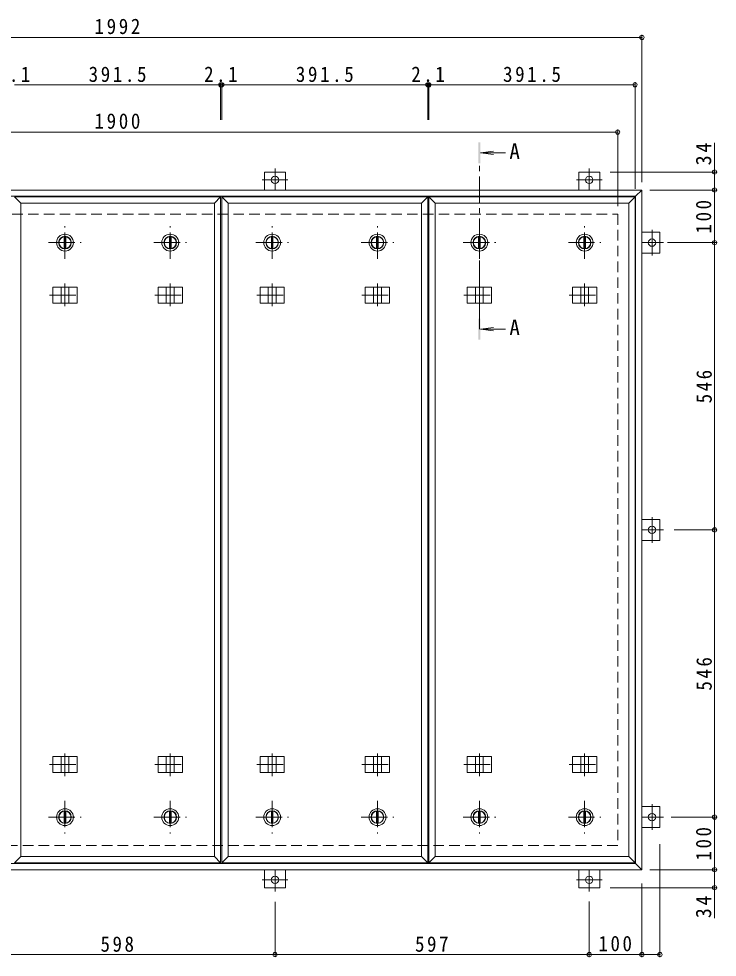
# Model space of a CAD drawing. Units: millimetres at full size, sheet at 1:10. Extents: x -2570 to 2371, y -1962 to 1385.
# Drawn here: x -1383 to -56, y -399 to 1385 of the extents above; entities that cross this region are included whole.
import ezdxf
from ezdxf.enums import TextEntityAlignment as Align

# ---------------------------------------------------------------- set-up
doc = ezdxf.new("R2010")
doc.units = ezdxf.units.MM
doc.header["$LTSCALE"] = 10
doc.header["$PDMODE"] = 32
doc.header["$PDSIZE"] = 8
doc.linetypes.add('CHAIN1', pattern=[8, 5, -1, 1, -1])
doc.linetypes.add('DASHED2', pattern=[3, 2, -1])
for name, color, linetype, lineweight in [('0-1_躯体', 2, 'DASHED2', 9), ('0-2_仕上', 4, 'Continuous', 9), ('0-3_建具', 4, 'Continuous', 9), ('0-5_寸法', 4, 'Continuous', 9), ('0-C', 2, 'Continuous', 9), ('0-E', 3, 'Continuous', 9), ('0-F', 7, 'Continuous', 9)]:
    doc.layers.add(name, color=color, linetype=linetype, lineweight=lineweight)
doc.styles.add('ＭＳ ゴシック', font='')
doc.styles.get('ＭＳ ゴシック').set_extended_font_data('MS Gothic')

msp = doc.modelspace()

# ---------------------------------------------------------------- linework, layer by layer
at = {"layer": '0-1_躯体'}
for p, q in [((-2145.05, 1013.77), (-245.05, 1013.77)), ((-245.05, 1013.77), (-245.05, -186.23)), ((-245.05, -186.23), (-2145.05, -186.23))]:
    msp.add_line(p, q, dxfattribs=at)
at = {"layer": '0-2_仕上'}
for p, q in [((-1378.8, -207.23), (-1378.8, 1034.77)), ((-1011.3, -207.23), (-1011.3, 1034.77)), ((-999.3, -219.23), (-999.3, 1046.77)), ((-997.17, -219.23), (-997.17, 1046.77)), ((-985.17, -207.23), (-985.17, 1034.77)), ((-617.67, -207.23), (-617.67, 1034.77)), ((-605.67, -219.23), (-605.67, 1046.77)), ((-603.55, -219.23), (-603.55, 1046.77)), ((-591.55, -207.23), (-591.55, 1034.77)), ((-224.05, -207.23), (-224.05, 1034.77)), ((-212.05, -219.23), (-212.05, 1046.77))]:
    msp.add_line(p, q, dxfattribs=at)
for points in [[(-1378.8, 1034.77), (-1390.8, 1046.77), (-999.3, 1046.77)], [(-1378.8, 1034.77), (-1011.3, 1034.77), (-999.3, 1046.77)], [(-985.17, 1034.77), (-997.17, 1046.77), (-605.67, 1046.77)], [(-985.17, 1034.77), (-617.67, 1034.77), (-605.67, 1046.77)], [(-591.55, 1034.77), (-603.55, 1046.77), (-212.05, 1046.77)], [(-591.55, 1034.77), (-224.05, 1034.77), (-212.05, 1046.77)], [(-1378.8, -207.23), (-1390.8, -219.23), (-999.3, -219.23)], [(-1378.8, -207.23), (-1011.3, -207.23), (-999.3, -219.23)], [(-985.17, -207.23), (-997.17, -219.23), (-605.67, -219.23)], [(-985.17, -207.23), (-617.67, -207.23), (-605.67, -219.23)], [(-591.55, -207.23), (-603.55, -219.23), (-212.05, -219.23)], [(-591.55, -207.23), (-224.05, -207.23), (-212.05, -219.23)]]:
    msp.add_lwpolyline(points, dxfattribs=at)
at = {"layer": '0-3_建具', "color": 2}
for p, q in [((-2191.05, 1059.77), (-199.05, 1059.77)), ((-211.05, 1047.77), (-199.05, 1059.77)), ((-199.05, 1059.77), (-199.05, -232.23)), ((-2179.05, 1047.77), (-211.05, 1047.77)), ((-211.05, -220.23), (-211.05, 1047.77)), ((-211.05, -220.23), (-2179.05, -220.23)), ((-211.05, -220.23), (-199.05, -232.23)), ((-199.05, -232.23), (-2191.05, -232.23))]:
    msp.add_line(p, q, dxfattribs=at)
at = {"layer": '0-3_建具'}
for p, q in [((-1318.14, 874.77), (-1318.14, 844.77)), ((-1318.14, 874.77), (-1271.96, 874.77)), ((-1302.55, 874.77), (-1302.55, 844.77)), ((-1287.55, 874.77), (-1287.55, 844.77)), ((-1271.96, 874.77), (-1271.96, 844.77)), ((-1118.14, 874.77), (-1118.14, 844.77)), ((-1118.14, 874.77), (-1071.96, 874.77)), ((-1102.55, 874.77), (-1102.55, 844.77)), ((-1087.55, 874.77), (-1087.55, 844.77)), ((-1071.96, 874.77), (-1071.96, 844.77)), ((-924.51, 874.77), (-924.51, 844.77)), ((-924.51, 874.77), (-878.34, 874.77)), ((-908.92, 874.77), (-908.92, 844.77)), ((-893.92, 874.77), (-893.92, 844.77)), ((-878.34, 874.77), (-878.34, 844.77)), ((-724.51, 874.77), (-724.51, 844.77)), ((-724.51, 874.77), (-678.34, 874.77)), ((-708.92, 874.77), (-708.92, 844.77)), ((-693.92, 874.77), (-693.92, 844.77)), ((-678.34, 874.77), (-678.34, 844.77)), ((-530.89, 874.77), (-530.89, 844.77)), ((-530.89, 874.77), (-484.71, 874.77)), ((-515.3, 874.77), (-515.3, 844.77)), ((-500.3, 874.77), (-500.3, 844.77)), ((-484.71, 874.77), (-484.71, 844.77)), ((-330.89, 874.77), (-330.89, 844.77)), ((-330.89, 874.77), (-284.71, 874.77)), ((-315.3, 874.77), (-315.3, 844.77)), ((-300.3, 874.77), (-300.3, 844.77)), ((-284.71, 874.77), (-284.71, 844.77)), ((-1318.14, 844.77), (-1271.96, 844.77)), ((-1118.14, 844.77), (-1071.96, 844.77)), ((-924.51, 844.77), (-878.34, 844.77)), ((-724.51, 844.77), (-678.34, 844.77)), ((-530.89, 844.77), (-484.71, 844.77)), ((-330.89, 844.77), (-284.71, 844.77)), ((-1318.14, -47.23), (-1318.14, -17.23)), ((-1318.14, -17.23), (-1271.96, -17.23)), ((-1302.55, -47.23), (-1302.55, -17.23)), ((-1287.55, -47.23), (-1287.55, -17.23)), ((-1271.96, -47.23), (-1271.96, -17.23)), ((-1118.14, -47.23), (-1118.14, -17.23)), ((-1118.14, -17.23), (-1071.96, -17.23)), ((-1102.55, -47.23), (-1102.55, -17.23)), ((-1087.55, -47.23), (-1087.55, -17.23)), ((-1071.96, -47.23), (-1071.96, -17.23)), ((-924.51, -47.23), (-924.51, -17.23)), ((-924.51, -17.23), (-878.34, -17.23)), ((-908.92, -47.23), (-908.92, -17.23)), ((-893.92, -47.23), (-893.92, -17.23)), ((-878.34, -47.23), (-878.34, -17.23)), ((-724.51, -47.23), (-724.51, -17.23)), ((-724.51, -17.23), (-678.34, -17.23)), ((-708.92, -47.23), (-708.92, -17.23)), ((-693.92, -47.23), (-693.92, -17.23)), ((-678.34, -47.23), (-678.34, -17.23)), ((-530.89, -47.23), (-530.89, -17.23)), ((-530.89, -17.23), (-484.71, -17.23)), ((-515.3, -47.23), (-515.3, -17.23)), ((-500.3, -47.23), (-500.3, -17.23)), ((-484.71, -47.23), (-484.71, -17.23)), ((-330.89, -47.23), (-330.89, -17.23)), ((-330.89, -17.23), (-284.71, -17.23)), ((-315.3, -47.23), (-315.3, -17.23)), ((-300.3, -47.23), (-300.3, -17.23)), ((-284.71, -47.23), (-284.71, -17.23)), ((-1318.14, -47.23), (-1271.96, -47.23)), ((-1118.14, -47.23), (-1071.96, -47.23)), ((-924.51, -47.23), (-878.34, -47.23)), ((-724.51, -47.23), (-678.34, -47.23)), ((-530.89, -47.23), (-484.71, -47.23)), ((-330.89, -47.23), (-284.71, -47.23))]:
    msp.add_line(p, q, dxfattribs=at)
at = {"layer": '0-3_建具', "linetype": 'CHAIN1'}
for p, q in [((-1295.05, 881.89), (-1295.05, 838.65)), ((-1095.05, 881.89), (-1095.05, 838.65)), ((-901.42, 881.89), (-901.42, 838.65)), ((-701.42, 881.89), (-701.42, 838.65)), ((-507.8, 881.89), (-507.8, 838.65)), ((-307.8, 881.89), (-307.8, 838.65)), ((-1324.46, 859.77), (-1265.64, 859.77)), ((-1124.46, 859.77), (-1065.64, 859.77)), ((-930.83, 859.77), (-872.02, 859.77)), ((-730.83, 859.77), (-672.02, 859.77)), ((-537.21, 859.77), (-478.39, 859.77)), ((-337.21, 859.77), (-278.39, 859.77)), ((-1295.05, -54.35), (-1295.05, -11.11)), ((-1095.05, -54.35), (-1095.05, -11.11)), ((-901.42, -54.35), (-901.42, -11.11)), ((-701.42, -54.35), (-701.42, -11.11)), ((-507.8, -54.35), (-507.8, -11.11)), ((-307.8, -54.35), (-307.8, -11.11)), ((-1324.46, -32.23), (-1265.64, -32.23)), ((-1124.46, -32.23), (-1065.64, -32.23)), ((-930.83, -32.23), (-872.02, -32.23)), ((-730.83, -32.23), (-672.02, -32.23)), ((-537.21, -32.23), (-478.39, -32.23)), ((-337.21, -32.23), (-278.39, -32.23))]:
    msp.add_line(p, q, dxfattribs=at)
at = {"layer": '0-5_寸法'}
for p, q in [((-505.8, 1130.59), (-481.01, 1133.85)), ((-505.8, 1130.59), (-481.01, 1127.32)), ((-505.8, 1130.59), (-458.33, 1130.59)), ((-505.8, 795.46), (-481.01, 798.72)), ((-505.8, 795.46), (-481.01, 792.2)), ((-505.8, 795.46), (-458.33, 795.46))]:
    msp.add_line(p, q, dxfattribs=at)
at = {"layer": '0-5_寸法', "linetype": 'CHAIN1'}
msp.add_line((-507.8, 795.46), (-507.8, 1110.59), dxfattribs=at)
at = {"layer": '0-5_寸法'}
for points in [[(-505.8, 1150.59), (-509.8, 1150.59), (-505.8, 1110.59), (-509.8, 1110.59)], [(-505.8, 775.46), (-509.8, 775.46), (-505.8, 815.46), (-509.8, 815.46)]]:
    msp.add_solid(points, dxfattribs=at)
at = {"layer": '0-C', "linetype": 'CHAIN1'}
for p, q in [((-1295.05, 928.77), (-1295.05, 990.77)), ((-1095.05, 928.77), (-1095.05, 990.77)), ((-901.42, 928.77), (-901.42, 990.77)), ((-701.42, 928.77), (-701.42, 990.77)), ((-507.8, 928.77), (-507.8, 990.77)), ((-307.8, 928.77), (-307.8, 990.77)), ((-1326.05, 959.77), (-1264.05, 959.77)), ((-1126.05, 959.77), (-1064.05, 959.77)), ((-932.42, 959.77), (-870.42, 959.77)), ((-732.42, 959.77), (-670.42, 959.77)), ((-538.8, 959.77), (-476.8, 959.77)), ((-338.8, 959.77), (-276.8, 959.77)), ((-1295.05, -101.23), (-1295.05, -163.23)), ((-1095.05, -101.23), (-1095.05, -163.23)), ((-901.42, -101.23), (-901.42, -163.23)), ((-701.42, -101.23), (-701.42, -163.23)), ((-507.8, -101.23), (-507.8, -163.23)), ((-307.8, -101.23), (-307.8, -163.23)), ((-1326.05, -132.23), (-1264.05, -132.23)), ((-1126.05, -132.23), (-1064.05, -132.23)), ((-932.42, -132.23), (-870.42, -132.23)), ((-732.42, -132.23), (-670.42, -132.23)), ((-538.8, -132.23), (-476.8, -132.23)), ((-338.8, -132.23), (-276.8, -132.23))]:
    msp.add_line(p, q, dxfattribs=at)
at = {"layer": '0-C'}
for p, q in [((-1296.55, 971.17), (-1296.55, 948.37)), ((-1293.55, 971.17), (-1293.55, 948.37)), ((-1096.55, 971.17), (-1096.55, 948.37)), ((-1093.55, 971.17), (-1093.55, 948.37)), ((-902.92, 971.17), (-902.92, 948.37)), ((-899.92, 971.17), (-899.92, 948.37)), ((-702.92, 971.17), (-702.92, 948.37)), ((-699.92, 971.17), (-699.92, 948.37)), ((-509.3, 971.17), (-509.3, 948.37)), ((-506.3, 971.17), (-506.3, 948.37)), ((-309.3, 971.17), (-309.3, 948.37)), ((-306.3, 971.17), (-306.3, 948.37)), ((-1296.55, -143.63), (-1296.55, -120.83)), ((-1293.55, -143.63), (-1293.55, -120.83)), ((-1096.55, -143.63), (-1096.55, -120.83)), ((-1093.55, -143.63), (-1093.55, -120.83)), ((-902.92, -143.63), (-902.92, -120.83)), ((-899.92, -143.63), (-899.92, -120.83)), ((-702.92, -143.63), (-702.92, -120.83)), ((-699.92, -143.63), (-699.92, -120.83)), ((-509.3, -143.63), (-509.3, -120.83)), ((-506.3, -143.63), (-506.3, -120.83)), ((-309.3, -143.63), (-309.3, -120.83)), ((-306.3, -143.63), (-306.3, -120.83))]:
    msp.add_line(p, q, dxfattribs=at)
for centre, radius in [((-1295.05, 959.77), 16), ((-1295.05, 959.77), 12), ((-1295.05, 959.77), 11.5), ((-1095.05, 959.77), 16), ((-1095.05, 959.77), 12), ((-1095.05, 959.77), 11.5), ((-901.42, 959.77), 16), ((-901.42, 959.77), 12), ((-901.42, 959.77), 11.5), ((-701.42, 959.77), 16), ((-701.42, 959.77), 12), ((-701.42, 959.77), 11.5), ((-507.8, 959.77), 16), ((-507.8, 959.77), 12), ((-507.8, 959.77), 11.5), ((-307.8, 959.77), 16), ((-307.8, 959.77), 12), ((-307.8, 959.77), 11.5), ((-1295.05, -132.23), 16), ((-1295.05, -132.23), 12), ((-1295.05, -132.23), 11.5), ((-1095.05, -132.23), 16), ((-1095.05, -132.23), 12), ((-1095.05, -132.23), 11.5), ((-901.42, -132.23), 16), ((-901.42, -132.23), 12), ((-901.42, -132.23), 11.5), ((-701.42, -132.23), 16), ((-701.42, -132.23), 12), ((-701.42, -132.23), 11.5), ((-507.8, -132.23), 16), ((-507.8, -132.23), 12), ((-507.8, -132.23), 11.5), ((-307.8, -132.23), 16), ((-307.8, -132.23), 12), ((-307.8, -132.23), 11.5)]:
    msp.add_circle(centre, radius, dxfattribs=at)
at = {"layer": '0-E'}
for p, q in [((-916.05, 1093.97), (-876.05, 1093.97)), ((-916.05, 1093.97), (-916.05, 1059.77)), ((-876.05, 1093.97), (-876.05, 1059.77)), ((-319.05, 1093.97), (-279.05, 1093.97)), ((-319.05, 1093.97), (-319.05, 1059.77)), ((-279.05, 1093.97), (-279.05, 1059.77)), ((-164.85, 979.77), (-199.05, 979.77)), ((-164.85, 979.77), (-164.85, 939.77)), ((-164.85, 939.77), (-199.05, 939.77)), ((-164.85, 433.77), (-199.05, 433.77)), ((-164.85, 433.77), (-164.85, 393.77)), ((-164.85, 393.77), (-199.05, 393.77)), ((-164.85, -112.23), (-199.05, -112.23)), ((-164.85, -112.23), (-164.85, -152.23)), ((-164.85, -152.23), (-199.05, -152.23)), ((-916.05, -266.43), (-916.05, -232.23)), ((-876.05, -266.43), (-876.05, -232.23)), ((-319.05, -266.43), (-319.05, -232.23)), ((-279.05, -266.43), (-279.05, -232.23)), ((-876.05, -266.43), (-916.05, -266.43)), ((-279.05, -266.43), (-319.05, -266.43))]:
    msp.add_line(p, q, dxfattribs=at)
at = {"layer": '0-E', "linetype": 'CHAIN1'}
for p, q in [((-896.05, 1100.94), (-896.05, 1059.77)), ((-299.05, 1100.94), (-299.05, 1059.77)), ((-871.67, 1078.97), (-920.43, 1078.97)), ((-274.67, 1078.97), (-323.43, 1078.97)), ((-179.85, 935.39), (-179.85, 984.15)), ((-157.88, 959.77), (-199.05, 959.77)), ((-179.85, 389.39), (-179.85, 438.15)), ((-157.88, 413.77), (-199.05, 413.77)), ((-179.85, -156.61), (-179.85, -107.85)), ((-157.88, -132.23), (-199.05, -132.23)), ((-896.05, -273.4), (-896.05, -232.23)), ((-299.05, -273.4), (-299.05, -232.23)), ((-920.43, -251.43), (-871.67, -251.43)), ((-323.43, -251.43), (-274.67, -251.43))]:
    msp.add_line(p, q, dxfattribs=at)
at = {"layer": '0-E'}
for centre in [(-896.05, 1078.97), (-299.05, 1078.97), (-179.85, 959.77), (-179.85, 413.77), (-179.85, -132.23), (-896.05, -251.43), (-299.05, -251.43)]:
    msp.add_circle(centre, 7, dxfattribs=at)
at = {"layer": '0-F'}
for p, q in [((-2191.05, 1349.77), (-199.05, 1349.77)), ((-199.05, 1074.77), (-199.05, 1354.77)), ((-1390.8, 1259.77), (-999.3, 1259.77)), ((-999.3, 1262.77), (-999.3, 1192.92)), ((-999.3, 1259.77), (-997.17, 1259.77)), ((-997.17, 1262.77), (-997.17, 1192.92)), ((-997.17, 1259.77), (-605.67, 1259.77)), ((-605.67, 1262.77), (-605.67, 1192.92)), ((-605.67, 1259.77), (-603.55, 1259.77)), ((-603.55, 1262.77), (-603.55, 1192.92)), ((-603.55, 1259.77), (-212.05, 1259.77)), ((-212.05, 1061.77), (-212.05, 1264.77)), ((-2145.05, 1169.77), (-245.05, 1169.77)), ((-245.05, 1028.77), (-245.05, 1174.77)), ((-60.96, 1093.97), (-60.96, 1149.15)), ((-55.96, 1093.97), (-259.05, 1093.97)), ((-60.96, 1059.77), (-60.96, 1093.97)), ((-184.05, 1059.77), (-55.96, 1059.77)), ((-60.96, 959.77), (-60.96, 1059.77)), ((-150.12, 959.77), (-55.96, 959.77)), ((-60.96, 413.77), (-60.96, 959.77)), ((-57.96, 413.77), (-137.88, 413.77)), ((-60.96, -132.23), (-60.96, 413.77)), ((-143.53, -132.23), (-55.96, -132.23)), ((-60.96, -232.23), (-60.96, -132.23)), ((-164.85, -398.6), (-164.85, -183.44)), ((-184.05, -232.23), (-55.96, -232.23)), ((-60.96, -232.23), (-60.96, -266.43)), ((-55.96, -266.43), (-259.05, -266.43)), ((-199.05, -258.44), (-199.05, -398.6)), ((-60.96, -266.43), (-60.96, -324.38)), ((-896.05, -396.6), (-896.05, -293.4)), ((-299.05, -292.37), (-299.05, -398.6)), ((-1494.05, -393.6), (-896.05, -393.6)), ((-896.05, -393.6), (-299.05, -393.6)), ((-299.05, -393.6), (-199.05, -393.6)), ((-199.05, -393.6), (-164.85, -393.6))]:
    msp.add_line(p, q, dxfattribs=at)
for p in [(-199.05, 1349.77), (-999.3, 1259.77), (-997.17, 1259.77), (-605.67, 1259.77), (-603.55, 1259.77), (-212.05, 1259.77), (-245.05, 1169.77), (-60.96, 1093.97), (-60.96, 1059.77), (-60.96, 959.77), (-60.96, 413.77), (-60.96, -132.23), (-60.96, -232.23), (-60.96, -266.43), (-896.05, -393.6), (-299.05, -393.6), (-199.05, -393.6), (-164.85, -393.6)]:
    msp.add_point(p, dxfattribs=at)

# ---------------------------------------------------------------- texts
at = {"layer": '0-5_寸法', "color": 2, "style": 'ＭＳ ゴシック'}
for p in [(-450.77, 1110.19), (-450.77, 775.07)]:
    msp.add_text('A', height=29.33, dxfattribs=at).set_placement(p, align=Align.BOTTOM_LEFT)
at = {"layer": '0-F', "color": 2, "char_height": 29.33, "attachment_point": 7, "style": 'ＭＳ ゴシック'}
for s, insert in [('\\T1.28;\\W0.9;1992', (-1238.8, 1355.77)), ('\\T1.27;\\W0.9;2.1', (-1424.36, 1264.77)), ('\\T1.28;\\W0.9;391.5', (-1250.05, 1264.77)), ('\\T1.27;\\W0.9;2.1', (-1030.74, 1264.77)), ('\\T1.28;\\W0.9;391.5', (-856.42, 1264.77)), ('\\T1.27;\\W0.9;2.1', (-637.11, 1264.77)), ('\\T1.28;\\W0.9;391.5', (-462.8, 1264.77)), ('\\T1.28;\\W0.9;1900', (-1238.8, 1175.77)), ('\\T1.27;\\W0.9;598', (-1227.55, -388.6)), ('\\T1.27;\\W0.9;597', (-630.05, -388.6)), ('\\T1.27;\\W0.9;100', (-281.55, -387.6))]:
    msp.add_mtext(s, dxfattribs=dict(at, insert=insert))
at = {"layer": '0-F', "color": 2, "char_height": 29.33, "attachment_point": 7, "rotation": 90, "style": 'ＭＳ ゴシック'}
for s, insert in [('\\T1.27;\\W0.95;34', (-66.96, 1106.65)), ('\\T1.27;\\W0.9;100', (-66.96, 977.27)), ('\\T1.27;\\W0.9;546', (-65.96, 654.27)), ('\\T1.27;\\W0.9;546', (-65.96, 108.27)), ('\\T1.27;\\W0.9;100', (-66.96, -214.73)), ('\\T1.27;\\W0.95;34', (-66.96, -324.38))]:
    msp.add_mtext(s, dxfattribs=dict(at, insert=insert))

doc.saveas('drawing.dxf')
